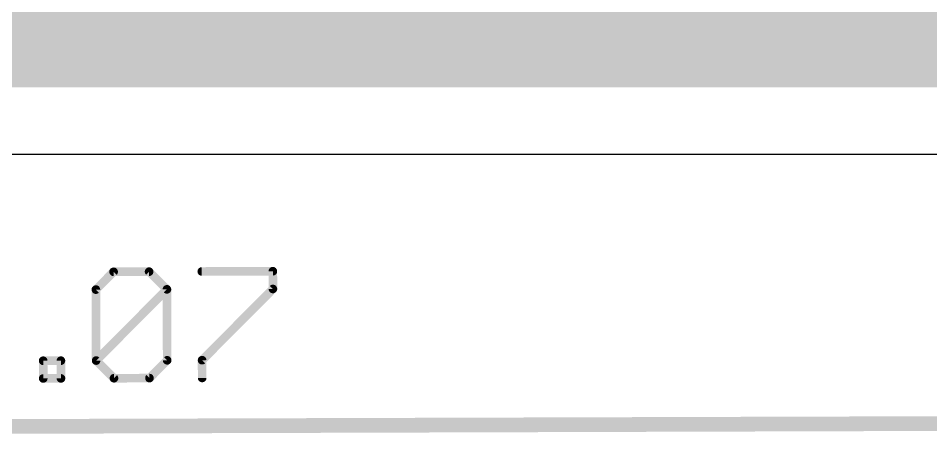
# Model space of a CAD drawing. Extents: x -4.6 to 54.3, y -4.7 to 51.3.
# Drawn here: x 25.91 to 33.97, y -2.71 to 1.04 of the extents above; entities that cross this region are included whole.
import ezdxf

# ---------------------------------------------------------------- set-up
doc = ezdxf.new("R2010")
doc.units = 0
for name, color, linetype in [('1', 22, 'CONTINUOUS'), ('16', 175, 'CONTINUOUS'), ('20', 7, 'CONTINUOUS')]:
    doc.layers.add(name, color=color, linetype=linetype)

msp = doc.modelspace()

# ---------------------------------------------------------------- linework, layer by layer
at = {"layer": '1'}
for points, const_width in [([(33.8751, 0.7386), (34.5101, 1.3736)], 0.4064), ([(33.9493, 0.8128), (51.435, 0.8128)], 0.4064), ([(3.5899, 0.7386), (33.8751, 0.7386)], 0.4064), ([(51.435, 0.635), (0.635, 0.635)], 0.4064), ([(26.5946, -1.3567), (26.7508, -1.1994)], 0.0762), ([(26.7508, -1.1994), (27.0643, -1.1983)], 0.0762), ([(27.0643, -1.1983), (27.2217, -1.3545)], 0.0762), ([(27.5296, -1.1967), (28.1566, -1.1945)], 0.0762), ([(28.1566, -1.1945), (28.1572, -1.3513)], 0.0762), ([(26.5968, -1.9838), (26.5946, -1.3567)], 0.0762), ([(26.5968, -1.9838), (27.2217, -1.3545)], 0.0762), ([(27.2217, -1.3545), (27.2239, -1.9816)], 0.0762), ([(28.1572, -1.3513), (27.5323, -1.9805)], 0.0762), ([(26.129, -1.9854), (26.2858, -1.9849)], 0.0762), ([(26.1296, -2.1422), (26.129, -1.9854)], 0.0762), ([(26.2858, -1.9849), (26.2863, -2.1416)], 0.0762), ([(26.7541, -2.14), (26.5968, -1.9838)], 0.0762), ([(27.2239, -1.9816), (27.0676, -2.1389)], 0.0762), ([(27.5323, -1.9805), (27.5328, -2.1373)], 0.0762), ([(26.2863, -2.1416), (26.1296, -2.1422)], 0.0762), ([(27.0676, -2.1389), (26.7541, -2.14)], 0.0762), ([(0.0076, -2.6453), (52.0776, -2.4853)], 0.13)]:
    msp.add_lwpolyline(points, dxfattribs=dict(at, const_width=const_width))
for points, const_width in [([(33.9493, 0.9144, 1), (33.9493, 0.7112)], 0.2032), ([(33.8033, 0.8104, 1), (33.947, 0.6668)], 0.2032), ([(33.8751, 0.637, 1), (33.8751, 0.8402)], 0.2032), ([(26.7507, -1.1803, 1), (26.7509, -1.2184)], 0.0381), ([(26.7643, -1.2128, 1), (26.7373, -1.186)], 0.0381), ([(27.0778, -1.1848, 1), (27.0509, -1.2118)], 0.0381), ([(27.0644, -1.2173, 1), (27.0643, -1.1793)], 0.0381), ([(27.5295, -1.1776, 1), (27.5296, -1.2157)], 0.0381), ([(28.1757, -1.1944, 1), (28.1376, -1.1946)], 0.0381), ([(28.1567, -1.2135, 1), (28.1566, -1.1754)], 0.0381), ([(26.6136, -1.3566, 1), (26.5755, -1.3568)], 0.0381), ([(26.5811, -1.3433, 1), (26.6081, -1.3701)], 0.0381), ([(27.2407, -1.3545, 1), (27.2026, -1.3546)], 0.0381), ([(27.2352, -1.3679, 1), (27.2081, -1.3411)], 0.0381), ([(27.2082, -1.368, 1), (27.2351, -1.341)], 0.0381), ([(28.1381, -1.3513, 1), (28.1762, -1.3512)], 0.0381), ([(28.1707, -1.3647, 1), (28.1437, -1.3378)], 0.0381), ([(26.1481, -1.9853, 1), (26.11, -1.9855)], 0.0381), ([(26.129, -1.9664, 1), (26.1291, -2.0045)], 0.0381), ([(26.3048, -1.9848, 1), (26.2667, -1.9849)], 0.0381), ([(26.2859, -2.0039, 1), (26.2857, -1.9658)], 0.0381), ([(26.6102, -1.9703, 1), (26.5834, -1.9973)], 0.0381), ([(26.5833, -1.9704, 1), (26.6103, -1.9972)], 0.0381), ([(26.5777, -1.9838, 1), (26.6158, -1.9837)], 0.0381), ([(27.2048, -1.9817, 1), (27.2429, -1.9815)], 0.0381), ([(27.2374, -1.995, 1), (27.2103, -1.9682)], 0.0381), ([(27.5513, -1.9804, 1), (27.5132, -1.9806)], 0.0381), ([(27.5188, -1.9671, 1), (27.5458, -1.9939)], 0.0381), ([(26.1295, -2.1231, 1), (26.1296, -2.1612)], 0.0381), ([(26.1105, -2.1422, 1), (26.1486, -2.1421)], 0.0381), ([(26.2673, -2.1417, 1), (26.3054, -2.1416)], 0.0381), ([(26.2864, -2.1607, 1), (26.2863, -2.1226)], 0.0381), ([(26.754, -2.1209, 1), (26.7542, -2.159)], 0.0381), ([(26.7407, -2.1535, 1), (26.7675, -2.1265)], 0.0381), ([(27.0541, -2.1255, 1), (27.0811, -2.1523)], 0.0381), ([(27.0677, -2.1579, 1), (27.0676, -2.1198)], 0.0381), ([(27.5138, -2.1373, 1), (27.5519, -2.1372)], 0.0381)]:
    msp.add_lwpolyline(points, format="xyb", dxfattribs=dict(at, const_width=const_width))
at = {"layer": '16', "const_width": 0.4064}
for points in [[(0.635, 1.2192), (51.435, 1.2192)], [(0.635, 0.8128), (51.435, 0.8128)], [(51.435, 0.635), (0.635, 0.635)]]:
    msp.add_lwpolyline(points, dxfattribs=at)
at = {"layer": '20'}
msp.add_line((0, -0.16), (52.03, -0.16), dxfattribs=at)

doc.saveas('drawing.dxf')
